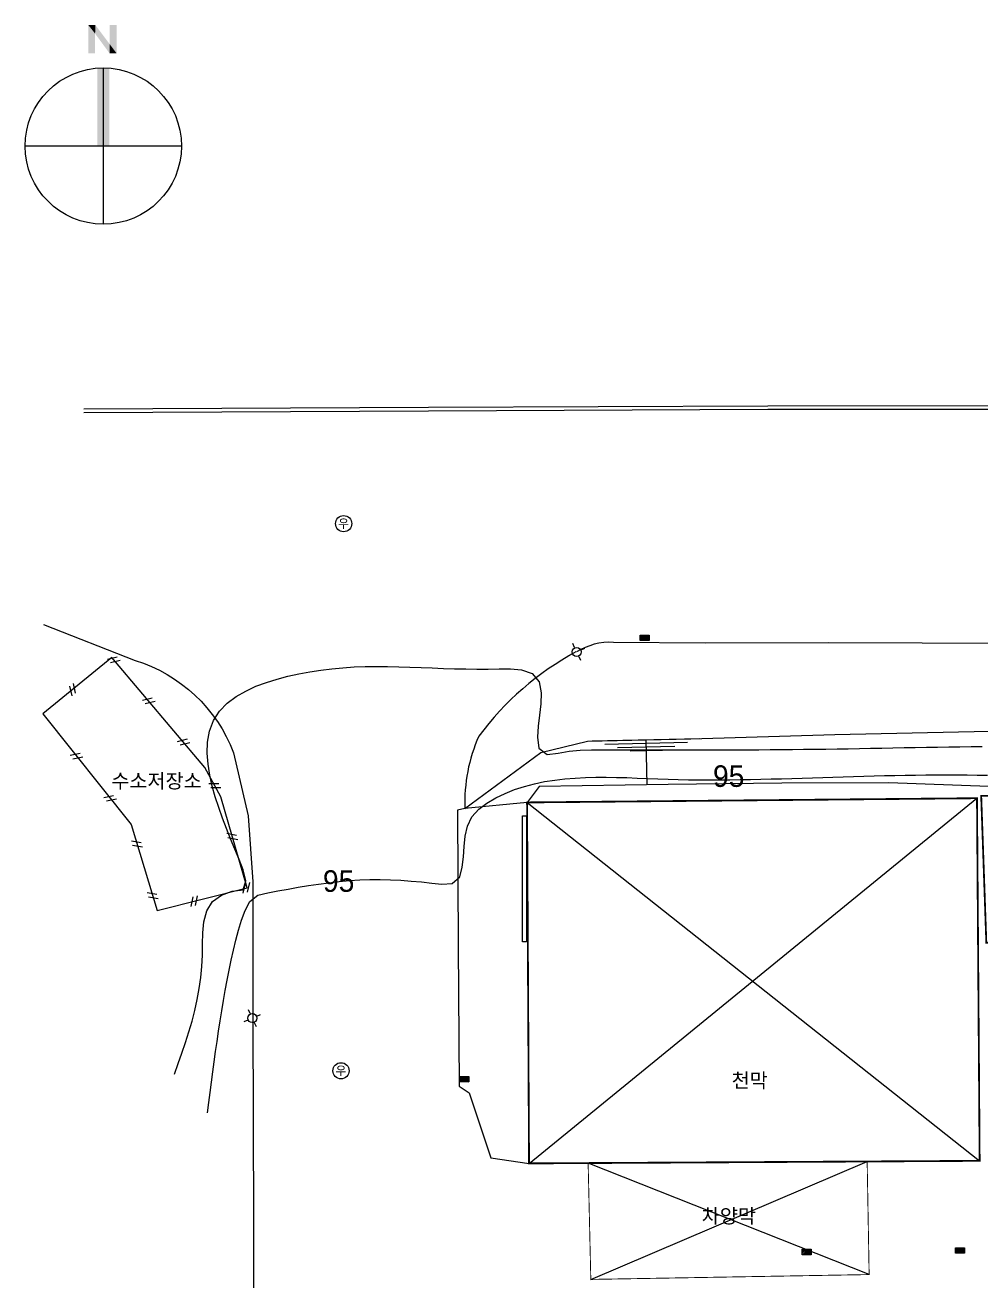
# Model space of a CAD drawing. Header units: millimetres. Extents: x 215149 to 215376, y 463026 to 463188.
# Drawn here: x 215163.7 to 215216.9, y 463118.6 to 463188.4 of the extents above; entities that cross this region are included whole.
import ezdxf
from ezdxf.enums import TextEntityAlignment as Align

# ---------------------------------------------------------------- set-up
doc = ezdxf.new("R2010")
doc.units = ezdxf.units.MM
doc.header["$MEASUREMENT"] = 0
doc.linetypes.add('DASHED2', pattern=[0.375, 0.25, -0.125])
for name, color, linetype in [('1M(48)', 252, 'Continuous'), ('5M(86)', 252, 'Continuous'), ('TEXT', 252, 'Continuous'), ('가로등(32)', 252, 'Continuous'), ('경계석(33)', 252, 'Continuous'), ('경사면(8)', 252, 'Continuous'), ('도시가스맨홀(50)', 252, 'Continuous'), ('빗물받이(5)', 252, 'Continuous'), ('아스팔트도로(1)', 252, 'Continuous'), ('우수맨홀(42)', 252, 'Continuous'), ('천막(64)', 252, 'Continuous'), ('콘크리트수로(5)', 252, 'Continuous'), ('현황선', 252, 'Continuous'), ('휀스(70)', 252, 'Continuous')]:
    doc.layers.add(name, color=color, linetype=linetype)
doc.styles.add('돋음', font='Dotum.ttf')
doc.styles.add('돋음체', font='DotumChe.TTF')

# ---------------------------------------------------------------- blocks, each defined once
blk = doc.blocks.new('P')
at = {"layer": '휀스(70)', "linetype": 'Continuous'}
for points in [[(-0.25, -0.25), (0, 0.25)], [(0, -0.25), (0.25, 0.25)]]:
    blk.add_lwpolyline(points, dxfattribs=at)
blk = doc.blocks.new('F')
at = {"layer": '가로등(32)'}
for p, q in [((-0.19, 0.42), (-0.35, 0.77)), ((0.42, 0.19), (0.77, 0.35)), ((-0.42, -0.19), (-0.77, -0.35)), ((0.19, -0.42), (0.35, -0.77))]:
    blk.add_line(p, q, dxfattribs=at)
blk.add_circle((0, 0), 0.42, dxfattribs=at)
blk = doc.blocks.new('w')
at = {"layer": '우수맨홀(42)'}
blk.add_circle((0, 0), 0.75, dxfattribs=at)
at = {"layer": '우수맨홀(42)', "style": '돋음체'}
blk.add_text('우', height=0.8, dxfattribs=at).set_placement((0, 0), align=Align.MIDDLE)
blk = doc.blocks.new('W1')
at = {"layer": '빗물받이(5)'}
h = blk.add_hatch(dxfattribs=at)
h.set_pattern_fill('ANSI31', color=256, scale=0.02, style=0)
h.set_pattern_definition([(45, (-178.083926, -134.613974), (-0.04490128, 0.04490128), [])])
h.paths.add_polyline_path([(0.26, 0.149), (-0.24, 0.149), (-0.24, -0.151), (0.26, -0.151)])
blk.add_lwpolyline([(-0.24, 0.149), (0.26, 0.149), (0.26, -0.151), (-0.24, -0.151), (-0.24, 0.149)], dxfattribs=at)
blk = doc.blocks.new('01420NA__01')
for p, q in [((0, -16), (0, 16)), ((16, 0), (-16, 0))]:
    blk.add_line(p, q)
blk.add_circle((0, 0), 16)
for points in [[(19, 3.05), (19, 1.68), (24.76, 3.05), (23.02, 1.68)], [(24.76, 3.05), (23.02, 1.68), (24.76, 1.61)], [(16, 1.2), (16, -1.2), (0, 1.2), (0, -1.2)], [(23.02, 1.68), (24.76, 1.61), (19, -1.27), (20.92, -1.27)], [(20.92, -1.27), (19, -2.71), (24.76, -1.27), (24.76, -2.71)], [(19, -2.71), (19, -1.27), (20.92, -1.27)]]:
    blk.add_solid(points)

msp = doc.modelspace()

# ---------------------------------------------------------------- linework, layer by layer
at = {"layer": '1M(48)', "elevation": 96}
msp.add_lwpolyline([(215172.007, 463130.056), (215172.22, 463130.639), (215172.22, 463130.639), (215172.428, 463131.225), (215172.428, 463131.225), (215172.628, 463131.812), (215172.628, 463131.812), (215172.817, 463132.404), (215172.817, 463132.404), (215172.991, 463133), (215172.991, 463133), (215173.146, 463133.601), (215173.146, 463133.601), (215173.281, 463134.208), (215173.281, 463134.208), (215173.391, 463134.819), (215173.391, 463134.819), (215173.477, 463135.434), (215173.477, 463135.434), (215173.536, 463136.052), (215173.536, 463136.052), (215173.569, 463136.672), (215173.569, 463136.672), (215173.579, 463137.293), (215173.579, 463137.293), (215173.594, 463137.914), (215173.594, 463137.914), (215173.65, 463138.532), (215173.65, 463138.532), (215173.803, 463139.133), (215173.803, 463139.133), (215174.127, 463139.658), (215174.127, 463139.658), (215174.636, 463140.006), (215174.636, 463140.006), (215175.213, 463140.235), (215175.213, 463140.235), (215175.827, 463140.317), (215175.827, 463140.317), (215175.988, 463140.816), (215175.988, 463140.816), (215175.831, 463141.416), (215175.831, 463141.416), (215175.612, 463141.997), (215175.612, 463141.997), (215175.372, 463142.57), (215175.372, 463142.57), (215175.134, 463143.144), (215175.134, 463143.144), (215174.902, 463143.72), (215174.902, 463143.72), (215174.68, 463144.3), (215174.68, 463144.3), (215174.472, 463144.885), (215174.472, 463144.885), (215174.282, 463145.476), (215174.282, 463145.476), (215174.115, 463146.074), (215174.115, 463146.074), (215173.978, 463146.68), (215173.978, 463146.68), (215173.879, 463147.293), (215173.879, 463147.293), (215173.831, 463147.912), (215173.831, 463147.912), (215173.849, 463148.532), (215173.849, 463148.532), (215173.957, 463149.143), (215173.957, 463149.143), (215174.174, 463149.724), (215174.174, 463149.724), (215174.511, 463150.244), (215174.511, 463150.244), (215174.945, 463150.687), (215174.945, 463150.687), (215175.442, 463151.058), (215175.442, 463151.058), (215175.98, 463151.369), (215175.98, 463151.369), (215176.543, 463151.63), (215176.543, 463151.63), (215177.124, 463151.85), (215177.124, 463151.85), (215177.716, 463152.036), (215177.716, 463152.036), (215178.316, 463152.194), (215178.316, 463152.194), (215178.923, 463152.328), (215178.923, 463152.328), (215179.533, 463152.441), (215179.533, 463152.441), (215180.147, 463152.535), (215180.147, 463152.535), (215180.764, 463152.611), (215180.764, 463152.611), (215181.382, 463152.668), (215181.382, 463152.668), (215182.002, 463152.708), (215182.002, 463152.708), (215182.622, 463152.731), (215182.622, 463152.731), (215183.243, 463152.74), (215183.243, 463152.74), (215183.864, 463152.736), (215183.864, 463152.736), (215184.485, 463152.722), (215184.485, 463152.722), (215185.106, 463152.702), (215185.106, 463152.702), (215185.727, 463152.678), (215185.727, 463152.678), (215186.347, 463152.653), (215186.347, 463152.653), (215186.968, 463152.63), (215186.968, 463152.63), (215187.588, 463152.611), (215187.588, 463152.611), (215188.209, 463152.597), (215188.209, 463152.597), (215188.83, 463152.59), (215188.83, 463152.59), (215189.451, 463152.592), (215189.451, 463152.592), (215190.072, 463152.602), (215190.072, 463152.602), (215190.693, 463152.602), (215190.693, 463152.602), (215191.311, 463152.547), (215191.311, 463152.547), (215191.896, 463152.349), (215191.896, 463152.349), (215192.283, 463151.878), (215192.283, 463151.878), (215192.398, 463151.271), (215192.398, 463151.271), (215192.385, 463150.65), (215192.385, 463150.65), (215192.318, 463150.033), (215192.318, 463150.033), (215192.237, 463149.417), (215192.237, 463149.417), (215192.199, 463148.798), (215192.199, 463148.798), (215192.28, 463148.183), (215192.28, 463148.183), (215192.735, 463147.839), (215192.735, 463147.839), (215193.35, 463147.911), (215193.35, 463147.911), (215193.961, 463148.019), (215193.961, 463148.019), (215194.579, 463148.083), (215194.579, 463148.083), (215195.2, 463148.103), (215195.2, 463148.103), (215195.821, 463148.103), (215195.821, 463148.103), (215196.442, 463148.101), (215196.442, 463148.101), (215197.063, 463148.099), (215197.063, 463148.099), (215197.684, 463148.097), (215197.684, 463148.097), (215198.305, 463148.096), (215198.305, 463148.096), (215198.926, 463148.094), (215198.926, 463148.094), (215199.547, 463148.094), (215199.547, 463148.094), (215200.168, 463148.093), (215200.168, 463148.093), (215200.789, 463148.093), (215200.789, 463148.093), (215201.41, 463148.094), (215201.41, 463148.094), (215202.031, 463148.095), (215202.031, 463148.095), (215202.652, 463148.096), (215202.652, 463148.096), (215203.273, 463148.098), (215203.273, 463148.098), (215203.894, 463148.101), (215203.894, 463148.101), (215204.515, 463148.104), (215204.515, 463148.104), (215205.136, 463148.108), (215205.136, 463148.108), (215205.757, 463148.113), (215205.757, 463148.113), (215206.378, 463148.118), (215206.378, 463148.118), (215206.999, 463148.125), (215206.999, 463148.125), (215207.62, 463148.132), (215207.62, 463148.132), (215208.241, 463148.14), (215208.241, 463148.14), (215208.862, 463148.149), (215208.862, 463148.149), (215209.483, 463148.159), (215209.483, 463148.159), (215210.104, 463148.17), (215210.104, 463148.17), (215210.725, 463148.182), (215210.725, 463148.182), (215211.346, 463148.194), (215211.346, 463148.194), (215211.967, 463148.206), (215211.967, 463148.206), (215212.588, 463148.218), (215212.588, 463148.218), (215213.209, 463148.23), (215213.209, 463148.23), (215213.83, 463148.242), (215213.83, 463148.242), (215214.451, 463148.253), (215214.451, 463148.253), (215215.071, 463148.263), (215215.071, 463148.263), (215215.692, 463148.273), (215215.692, 463148.273), (215216.313, 463148.281), (215216.313, 463148.281), (215216.934, 463148.288)], dxfattribs=at)
at = {"layer": '5M(86)'}
msp.add_lwpolyline([(215173.848, 463127.9), (215173.92, 463128.469), (215173.92, 463128.469), (215173.993, 463129.038), (215173.993, 463129.038), (215174.066, 463129.607), (215174.066, 463129.607), (215174.141, 463130.175), (215174.141, 463130.175), (215174.217, 463130.744), (215174.217, 463130.744), (215174.296, 463131.312), (215174.296, 463131.312), (215174.377, 463131.879), (215174.377, 463131.879), (215174.461, 463132.447), (215174.461, 463132.447), (215174.548, 463133.014), (215174.548, 463133.014), (215174.639, 463133.58), (215174.639, 463133.58), (215174.735, 463134.145), (215174.735, 463134.145), (215174.835, 463134.71), (215174.835, 463134.71), (215174.941, 463135.274), (215174.941, 463135.274), (215175.052, 463135.836), (215175.052, 463135.836), (215175.17, 463136.397), (215175.17, 463136.397), (215175.294, 463136.957), (215175.294, 463136.957), (215175.426, 463137.515), (215175.426, 463137.515), (215175.572, 463138.07), (215175.572, 463138.07), (215175.74, 463138.618), (215175.74, 463138.618), (215175.938, 463139.156), (215175.938, 463139.156), (215176.197, 463139.666), (215176.197, 463139.666), (215176.647, 463140.007), (215176.647, 463140.007), (215177.203, 463140.142), (215177.203, 463140.142), (215177.767, 463140.248), (215177.767, 463140.248), (215178.331, 463140.352), (215178.331, 463140.352), (215178.896, 463140.451), (215178.896, 463140.451), (215179.462, 463140.545), (215179.462, 463140.545), (215180.029, 463140.63), (215180.029, 463140.63), (215180.597, 463140.706), (215180.597, 463140.706), (215181.167, 463140.77), (215181.167, 463140.77), (215181.738, 463140.82), (215181.738, 463140.82), (215182.311, 463140.856), (215182.311, 463140.856), (215182.884, 463140.876), (215182.884, 463140.876), (215183.457, 463140.881), (215183.457, 463140.881), (215184.031, 463140.869), (215184.031, 463140.869), (215184.603, 463140.842), (215184.603, 463140.842), (215185.175, 463140.8), (215185.175, 463140.8), (215185.746, 463140.745), (215185.746, 463140.745), (215186.315, 463140.676), (215186.315, 463140.676), (215186.886, 463140.618), (215186.886, 463140.618), (215187.455, 463140.664), (215187.455, 463140.664), (215187.877, 463141.023), (215187.877, 463141.023), (215188.017, 463141.577), (215188.017, 463141.577), (215188.075, 463142.147), (215188.075, 463142.147), (215188.114, 463142.719), (215188.114, 463142.719), (215188.173, 463143.29), (215188.173, 463143.29), (215188.298, 463143.849), (215188.298, 463143.849), (215188.546, 463144.364), (215188.546, 463144.364), (215188.93, 463144.788), (215188.93, 463144.788), (215189.389, 463145.131), (215189.389, 463145.131), (215189.882, 463145.424), (215189.882, 463145.424), (215190.397, 463145.676), (215190.397, 463145.676), (215190.929, 463145.889), (215190.929, 463145.889), (215191.474, 463146.066), (215191.474, 463146.066), (215192.029, 463146.211), (215192.029, 463146.211), (215192.591, 463146.327), (215192.591, 463146.327), (215193.157, 463146.417), (215193.157, 463146.417), (215193.726, 463146.484), (215193.726, 463146.484), (215194.298, 463146.53), (215194.298, 463146.53), (215194.871, 463146.559), (215194.871, 463146.559), (215195.444, 463146.573), (215195.444, 463146.573), (215196.018, 463146.574), (215196.018, 463146.574), (215196.591, 463146.566), (215196.591, 463146.566), (215197.164, 463146.55), (215197.164, 463146.55), (215197.737, 463146.529), (215197.737, 463146.529), (215198.31, 463146.506), (215198.31, 463146.506), (215198.883, 463146.484), (215198.883, 463146.484), (215199.457, 463146.463), (215199.457, 463146.463), (215200.03, 463146.448), (215200.03, 463146.448), (215200.603, 463146.436), (215200.603, 463146.436), (215201.177, 463146.43), (215201.177, 463146.43), (215201.75, 463146.427), (215201.75, 463146.427), (215202.324, 463146.428), (215202.324, 463146.428), (215202.897, 463146.432), (215202.897, 463146.432), (215203.47, 463146.439), (215203.47, 463146.439), (215204.044, 463146.449), (215204.044, 463146.449), (215204.617, 463146.461), (215204.617, 463146.461), (215205.191, 463146.476), (215205.191, 463146.476), (215205.764, 463146.491), (215205.764, 463146.491), (215206.337, 463146.509), (215206.337, 463146.509), (215206.91, 463146.527), (215206.91, 463146.527), (215207.483, 463146.546), (215207.483, 463146.546), (215208.057, 463146.565), (215208.057, 463146.565), (215208.63, 463146.584), (215208.63, 463146.584), (215209.203, 463146.602), (215209.203, 463146.602), (215209.776, 463146.62), (215209.776, 463146.62), (215210.349, 463146.637), (215210.349, 463146.637), (215210.923, 463146.652), (215210.923, 463146.652), (215211.496, 463146.666), (215211.496, 463146.666), (215212.069, 463146.677), (215212.069, 463146.677), (215212.643, 463146.686), (215212.643, 463146.686), (215213.216, 463146.693), (215213.216, 463146.693), (215213.79, 463146.698), (215213.79, 463146.698), (215214.363, 463146.701), (215214.363, 463146.701), (215214.937, 463146.702), (215214.937, 463146.702), (215215.51, 463146.701), (215215.51, 463146.701), (215216.084, 463146.7), (215216.084, 463146.7), (215216.657, 463146.696), (215216.657, 463146.696), (215217.23, 463146.692)], dxfattribs=at)
at = {"layer": '경계석(33)'}
for points in [[(215266.151, 463183.363), (215266.136, 463178.343), (215265.186, 463174.367), (215262.972, 463170.941), (215262.205, 463170.274), (215261.403, 463169.71), (215254.714, 463167.405), (215253.576, 463167.289), (215240.53, 463167.119), (215222.393, 463167.029), (215205.01, 463167.024), (215186.136, 463166.945), (215166.973, 463166.85)], [(215265.951, 463183.363), (215265.936, 463178.366), (215265, 463174.447), (215262.82, 463171.074), (215262.081, 463170.431), (215261.311, 463169.89), (215254.67, 463167.602), (215253.564, 463167.489), (215240.528, 463167.319), (215222.392, 463167.229), (215205.01, 463167.224), (215186.135, 463167.145), (215166.973, 463167.05)]]:
    msp.add_lwpolyline(points, dxfattribs=at)
at = {"layer": '경사면(8)'}
for p, q in [((215201.23, 463148.717), (215195.231, 463148.579)), ((215200.535, 463148.501), (215195.936, 463148.395)), ((215199.839, 463148.285), (215196.64, 463148.211)), ((215199.839, 463148.285), (215196.64, 463148.211)), ((215198.231, 463148.648), (215198.288, 463146.149)), ((215199.144, 463148.069), (215197.345, 463148.027))]:
    msp.add_line(p, q, dxfattribs=at)
for points in [[(215188.161, 463144.84), (215192.384, 463147.94), (215194.983, 463148.573), (215200.723, 463148.705), (215208.735, 463148.944), (215217.343, 463149.139), (215224.384, 463149.89), (215227.266, 463149.639), (215234.483, 463149.49), (215244.596, 463150.735), (215250.76, 463150.836), (215259.966, 463151.159), (215270.996, 463151.622), (215277.661, 463152.128), (215281.063, 463151.313), (215287.202, 463150.826), (215292.912, 463149.776), (215295.54, 463149.956), (215298.498, 463146.741), (215298.939, 463143.537), (215298.821, 463137.882), (215298.357, 463131.992), (215297.403, 463131.261)], [(215217.298, 463146.053), (215211.738, 463146.256), (215205.79, 463146.241), (215199.47, 463146.167), (215192.29, 463146.054), (215191.618, 463145.171), (215188.161, 463144.84)]]:
    msp.add_lwpolyline(points, dxfattribs=at)
at = {"layer": '아스팔트도로(1)'}
for points in [[(215164.726, 463155.066), (215169.819, 463153.074, -0.2301), (215175.297, 463147.937), (215176.114, 463144.42), (215176.375, 463140.756), (215176.375, 463133.171), (215176.397, 463121.835), (215176.428, 463099.423), (215176.494, 463080.312), (215176.515, 463065.327), (215176.566, 463044.381), (215176.566, 463029.7)], [(215299.605, 463117.651), (215299.793, 463122.113), (215299.775, 463126.683), (215299.75, 463135.34), (215299.674, 463143.964), (215297.522, 463150.626), (215296.813, 463151.412), (215292.194, 463153.284), (215289.203, 463153.925), (215279.786, 463153.97), (215270.278, 463154.013), (215261.511, 463153.961), (215252.323, 463153.933), (215243.784, 463153.978), (215237.766, 463153.959), (215222.961, 463154.004), (215213.585, 463154.028), (215208.375, 463154.048), (215201.529, 463154.032), (215196.42, 463154.077, 0.155463), (215194.376, 463153.544)]]:
    msp.add_lwpolyline(points, format="xyb", dxfattribs=at)
msp.add_lwpolyline([(215188.161, 463144.84), (215187.752, 463144.738), (215187.789, 463137.192), (215187.837, 463129.39), (215188.403, 463129.019), (215189.613, 463125.393), (215191.729, 463125.089)], dxfattribs=at)
for centre, radius, start, end in [((215202.038, 463139.212), 16.269, 118.24461, 143.65405), ((215197.196, 463145.183), 9.041, 156.04249, 182.1704)]:
    msp.add_arc(centre, radius, start, end, dxfattribs=at)
at = {"layer": '천막(64)', "const_width": 0.1}
for points in [[(215216.786, 463125.232), (215191.729, 463125.089), (215191.618, 463145.171), (215216.638, 463145.406), (215216.786, 463125.232)], [(215217.158, 463137.36), (215224.424, 463137.491), (215224.423, 463145.654), (215216.872, 463145.537), (215217.158, 463137.36)]]:
    msp.add_lwpolyline(points, dxfattribs=at)
at = {"layer": '천막(64)'}
for points in [[(215191.729, 463125.089), (215216.638, 463145.406)], [(215191.618, 463145.171), (215216.786, 463125.232)]]:
    msp.add_lwpolyline(points, dxfattribs=at)
at = {"layer": '콘크리트수로(5)'}
msp.add_lwpolyline([(215191.58, 463137.424), (215191.373, 463137.424), (215191.373, 463144.43), (215191.58, 463144.43)], close=True, dxfattribs=at)
at = {"layer": '현황선', "linetype": 'DASHED2', "ltscale": 3, "const_width": 0.05}
msp.add_lwpolyline([(215195.164, 463118.635), (215210.641, 463118.905), (215210.531, 463125.197), (215195.015, 463125.108)], close=True, dxfattribs=at)
at = {"layer": '현황선'}
for points in [[(215195.164, 463118.635), (215210.531, 463125.197)], [(215210.641, 463118.905), (215195.015, 463125.108)]]:
    msp.add_lwpolyline(points, dxfattribs=at)
at = {"layer": '휀스(70)'}
msp.add_lwpolyline([(215164.695, 463150.104), (215169.595, 463143.945), (215171.056, 463139.155), (215176.058, 463140.427), (215174.582, 463145.476), (215173.706, 463147.123), (215168.524, 463153.23), (215164.695, 463150.104)], dxfattribs=at)

# ---------------------------------------------------------------- block references
at = {"xscale": 0.2717458333333349, "yscale": 0.2717458333333349, "zscale": 0.2717458333333349, "rotation": 90.00000000000017}
msp.add_blockref('01420NA__01', (215168.055, 463181.686), dxfattribs=at)
at = {"layer": '가로등(32)', "xscale": 0.6, "yscale": 0.6, "zscale": 0.6}
for p in [(215194.376, 463153.544), (215176.337, 463133.171)]:
    msp.add_blockref('F', p, dxfattribs=at)
at = {"layer": '도시가스맨홀(50)', "xscale": 0.6, "yscale": 0.6, "zscale": 0.6}
for p in [(215181.418, 463160.68), (215181.272, 463130.242)]:
    msp.add_blockref('w', p, dxfattribs=at)
at = {"layer": '콘크리트수로(5)'}
for p in [(215198.145, 463154.327), (215188.113, 463129.784), (215207.16, 463120.163), (215215.682, 463120.242)]:
    msp.add_blockref('W1', p, dxfattribs=at)
at = {"layer": '휀스(70)'}
for p, rotation in [((215168.637, 463153.096), 130.314892346962), ((215166.336, 463151.444), 219.2392221138443), ((215170.578, 463150.809), 130.314892346962), ((215172.519, 463148.521), 130.314892346962), ((215166.563, 463147.756), 308.5039205923801), ((215174.253, 463146.094), 118.0203869996235), ((215168.431, 463145.408), 308.5039205923801), ((215175.228, 463143.268), 106.3011373306357), ((215169.925, 463142.864), 286.9578923325141), ((215176.019, 463140.418), 14.27650672376111), ((215170.8, 463139.995), 286.9578923325141), ((215173.112, 463139.678), 14.27650672376111)]:
    msp.add_blockref('P', p, dxfattribs=dict(at, rotation=rotation))

# ---------------------------------------------------------------- texts
at = {"layer": '5M(86)', "style": '돋음'}
for p in [(215202.832, 463146.035), (215181.142, 463140.198)]:
    msp.add_text('95', height=1.2, rotation=0.06543, dxfattribs=at).set_placement(p, align=Align.CENTER)
at = {"layer": 'TEXT', "linetype": 'Continuous', "style": '돋음'}
for s, p in [('수소저장소', (215171.012, 463145.967)), ('천막', (215204, 463129.304)), ('차양막', (215202.841, 463121.766))]:
    msp.add_text(s, height=0.8, dxfattribs=at).set_placement(p, align=Align.CENTER)

doc.saveas('drawing.dxf')
